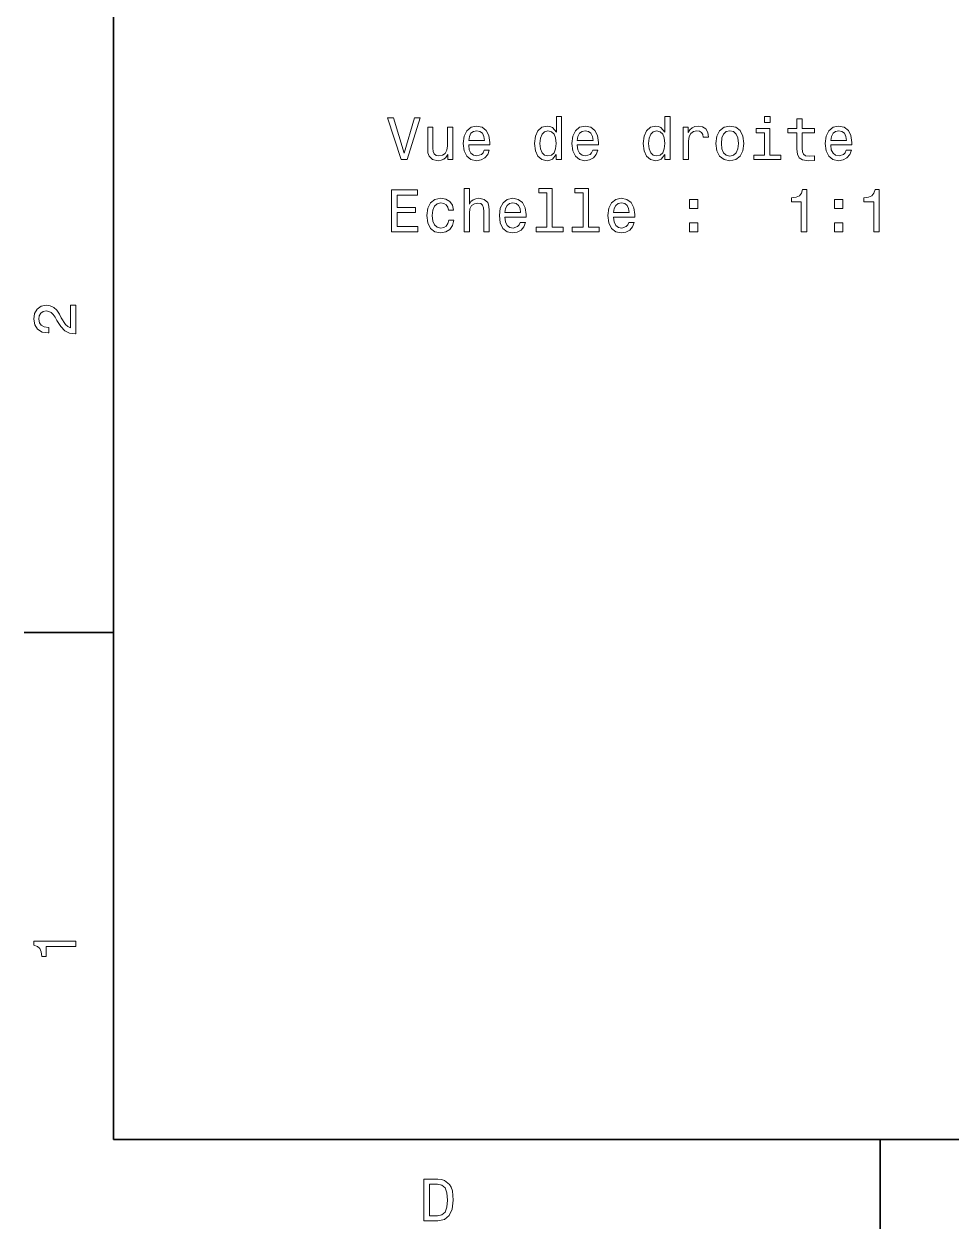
# Model space of a CAD drawing. Extents: x 0 to 297, y 0 to 210.
# Drawn here: x 2.5 to 80.3, y 2.5 to 103.5 of the extents above; entities that cross this region are included whole.
import ezdxf

# ---------------------------------------------------------------- set-up
doc = ezdxf.new("R2010")
doc.units = 0

msp = doc.modelspace()

# ---------------------------------------------------------------- linework, layer by layer
at = {"color": 7, "lineweight": 35}
for p, q in [((10, 200), (10, 10)), ((10, 10), (287, 10))]:
    msp.add_line(p, q, dxfattribs=at)
at = {"color": 7, "lineweight": 35, "ltscale": 0.1875}
for p, q in [((10, 52.5), (2.5, 52.5)), ((74.300003, 10), (74.300003, 2.5))]:
    msp.add_line(p, q, dxfattribs=at)
at = {"color": 7, "lineweight": 13}
for points in [[(35.246967, 95.639832), (34.369446, 92.659286), (33.466705, 95.639832), (32.987598, 95.639832), (34.117283, 92.134789), (34.621605, 92.134789), (35.726074, 95.639832)], [(39.78587, 93.360291), (41.561089, 93.360291), (41.566132, 93.567062), (41.485439, 94.147034), (41.263535, 94.580757), (40.910511, 94.843002), (40.44149, 94.93882), (39.982555, 94.837959), (39.629532, 94.555534), (39.402584, 94.096603), (39.321896, 93.491417), (39.397541, 92.871101), (39.624489, 92.417206), (39.972469, 92.134789), (40.426361, 92.038971), (40.819733, 92.10453), (41.142498, 92.276001), (41.379532, 92.548332), (41.515697, 92.911446), (41.076939, 92.911446), (40.98616, 92.709717), (40.855034, 92.558418), (40.481834, 92.437386), (40.194374, 92.492859), (39.977512, 92.669373), (39.836304, 92.956833), (39.78587, 93.345161)], [(47.133854, 92.553375), (47.133854, 92.134789), (47.57766, 92.134789), (47.57766, 95.755829), (47.138897, 95.755829), (47.138897, 94.429459), (46.801003, 94.812744), (46.594231, 94.903519), (46.357197, 94.93882), (45.92852, 94.837959), (45.595669, 94.555534), (45.378811, 94.101646), (45.303162, 93.491417), (45.378811, 92.881187), (45.595669, 92.422249), (45.92852, 92.134789), (46.357197, 92.038971), (46.594231, 92.074272), (46.806046, 92.165047)], [(48.89394, 93.360291), (50.669159, 93.360291), (50.674202, 93.567062), (50.593506, 94.147034), (50.371605, 94.580757), (50.018578, 94.843002), (49.549561, 94.93882), (49.090626, 94.837959), (48.737602, 94.555534), (48.510654, 94.096603), (48.429962, 93.491417), (48.505611, 92.871101), (48.732559, 92.417206), (49.08054, 92.134789), (49.534431, 92.038971), (49.927803, 92.10453), (50.250568, 92.276001), (50.487602, 92.548332), (50.623768, 92.911446), (50.185005, 92.911446), (50.094231, 92.709717), (49.963104, 92.558418), (49.589905, 92.437386), (49.302444, 92.492859), (49.085583, 92.669373), (48.944374, 92.956833), (48.89394, 93.345161)], [(56.241924, 92.553375), (56.241924, 92.134789), (56.68573, 92.134789), (56.68573, 95.755829), (56.246967, 95.755829), (56.246967, 94.429459), (55.909073, 94.812744), (55.702301, 94.903519), (55.465267, 94.93882), (55.036591, 94.837959), (54.703739, 94.555534), (54.486881, 94.101646), (54.411232, 93.491417), (54.486881, 92.881187), (54.703739, 92.422249), (55.036591, 92.134789), (55.465267, 92.038971), (55.702301, 92.074272), (55.914116, 92.165047)], [(57.780106, 92.134789), (58.223911, 92.134789), (58.223911, 93.68306), (58.269302, 94.056259), (58.405468, 94.323547), (58.627373, 94.484932), (58.924919, 94.540405), (59.14682, 94.505104), (59.313248, 94.404243), (59.414116, 94.232773), (59.449417, 94.000786), (59.898262, 94.000786), (59.837746, 94.409286), (59.671318, 94.70179), (59.39394, 94.878304), (59.015701, 94.93882), (58.758492, 94.898476), (58.536591, 94.797615), (58.339905, 94.626144), (58.183563, 94.394157), (58.183563, 94.843002), (57.780106, 94.843002)], [(60.518578, 93.486374), (60.599274, 92.871101), (60.831261, 92.417206), (61.199417, 92.134789), (61.693649, 92.038971), (62.182846, 92.134789), (62.551003, 92.412163), (62.78299, 92.866058), (62.868721, 93.486374), (62.78299, 94.101646), (62.551003, 94.560577), (62.182846, 94.837959), (61.693649, 94.93882), (61.199417, 94.837959), (60.831261, 94.555534), (60.599274, 94.101646)], [(65.05748, 95.755829), (64.588463, 95.755829), (64.588463, 95.251503), (65.05748, 95.251503)], [(67.316849, 94.373985), (67.316849, 93.017357), (67.347107, 92.57859), (67.488319, 92.276001), (67.770737, 92.099487), (68.249847, 92.038971), (68.774338, 92.064186), (68.774338, 92.447472), (68.391052, 92.417206), (68.043076, 92.457558), (67.856476, 92.583633), (67.775787, 92.795448), (67.760651, 93.093002), (67.760651, 94.373985), (68.774338, 94.373985), (68.774338, 94.75222), (67.760651, 94.75222), (67.760651, 95.544014), (67.316849, 95.544014), (67.316849, 94.75222), (66.550278, 94.75222), (66.550278, 94.373985)], [(70.146103, 93.360291), (71.92131, 93.360291), (71.926361, 93.567062), (71.845665, 94.147034), (71.623764, 94.580757), (71.270737, 94.843002), (70.80172, 94.93882), (70.342789, 94.837959), (69.989761, 94.555534), (69.762817, 94.096603), (69.682121, 93.491417), (69.757767, 92.871101), (69.984711, 92.417206), (70.332703, 92.134789), (70.786591, 92.038971), (71.179962, 92.10453), (71.502731, 92.276001), (71.739761, 92.548332), (71.875931, 92.911446), (71.437164, 92.911446), (71.34639, 92.709717), (71.215263, 92.558418), (70.842064, 92.437386), (70.554596, 92.492859), (70.337738, 92.669373), (70.196533, 92.956833), (70.146103, 93.345161)], [(38.449417, 94.843002), (38.005611, 94.843002), (38.005611, 93.279602), (37.955177, 92.916489), (37.808926, 92.654243), (37.581982, 92.492859), (37.284431, 92.442429), (37.047398, 92.482773), (36.896103, 92.603806), (36.810368, 92.810577), (36.790195, 93.103088), (36.790195, 94.843002), (36.34639, 94.843002), (36.34639, 93.062744), (36.361519, 92.704674), (36.45734, 92.40712), (36.749847, 92.134789), (37.218868, 92.038971), (37.471031, 92.074272), (37.687889, 92.165047), (37.874489, 92.321388), (38.025784, 92.548332), (38.025784, 92.134789), (38.449417, 92.134789)], [(39.78587, 93.73349), (39.841347, 94.081474), (39.977512, 94.338676), (40.184288, 94.495018), (40.456619, 94.550491), (40.723911, 94.495018), (40.930683, 94.338676), (41.056763, 94.081474), (41.102154, 93.73349)], [(46.432846, 94.540405), (46.725353, 94.469803), (46.947254, 94.273117), (47.078377, 93.945305), (47.128811, 93.491417), (47.078377, 93.032486), (46.947254, 92.704674), (46.725353, 92.502945), (46.432846, 92.437386), (46.155468, 92.502945), (45.943653, 92.704674), (45.802441, 93.037529), (45.757053, 93.491417), (45.802441, 93.940262), (45.943653, 94.268074), (46.155468, 94.469803)], [(48.89394, 93.73349), (48.949417, 94.081474), (49.085583, 94.338676), (49.292355, 94.495018), (49.56469, 94.550491), (49.831982, 94.495018), (50.038754, 94.338676), (50.164833, 94.081474), (50.21022, 93.73349)], [(55.540916, 94.540405), (55.833424, 94.469803), (56.055325, 94.273117), (56.186447, 93.945305), (56.236881, 93.491417), (56.186447, 93.032486), (56.055325, 92.704674), (55.833424, 92.502945), (55.540916, 92.437386), (55.263538, 92.502945), (55.051723, 92.704674), (54.910515, 93.037529), (54.865124, 93.491417), (54.910515, 93.940262), (55.051723, 94.268074), (55.263538, 94.469803)], [(60.972469, 93.491417), (61.01786, 93.945305), (61.159069, 94.273117), (61.386017, 94.474846), (61.693649, 94.545448), (61.996246, 94.474846), (62.22319, 94.27816), (62.364403, 93.945305), (62.414833, 93.491417), (62.364403, 93.032486), (62.22319, 92.699631), (61.996246, 92.497902), (61.693649, 92.432343), (61.386017, 92.497902), (61.159069, 92.699631), (61.01786, 93.032486)], [(65.042358, 92.507988), (65.042358, 94.75222), (63.902584, 94.75222), (63.902584, 94.373985), (64.598549, 94.373985), (64.598549, 92.507988), (63.690769, 92.507988), (63.690769, 92.134789), (65.96022, 92.134789), (65.96022, 92.507988)], [(70.146103, 93.73349), (70.201569, 94.081474), (70.337738, 94.338676), (70.54451, 94.495018), (70.816849, 94.550491), (71.084137, 94.495018), (71.290909, 94.338676), (71.416992, 94.081474), (71.462379, 93.73349)], [(33.310368, 86.087959), (35.529388, 86.087959), (35.529388, 86.511589), (33.774345, 86.511589), (33.774345, 87.696747), (35.337746, 87.696747), (35.337746, 88.115334), (33.774345, 88.115334), (33.774345, 89.16433), (35.48904, 89.16433), (35.48904, 89.587959), (33.310368, 89.587959)], [(38.086304, 87.898476), (38.525063, 87.898476), (38.434288, 88.301933), (38.217426, 88.619659), (37.879532, 88.816345), (37.440769, 88.891991), (36.956619, 88.79113), (36.588463, 88.508705), (36.356476, 88.049774), (36.275784, 87.434502), (36.351433, 86.824272), (36.578377, 86.370377), (36.936447, 86.087959), (37.42564, 85.992142), (37.85936, 86.067787), (38.197254, 86.279602), (38.429241, 86.612457), (38.530106, 87.056259), (38.106476, 87.056259), (38.030827, 86.773842), (37.889618, 86.562019), (37.687889, 86.430901), (37.440769, 86.390556), (37.133133, 86.456116), (36.911232, 86.657845), (36.775063, 86.985657), (36.729675, 87.449631), (36.775063, 87.903519), (36.916275, 88.231331), (37.143219, 88.43306), (37.440769, 88.503662), (37.703018, 88.458275), (37.899704, 88.342285), (38.030827, 88.150642)], [(39.397541, 86.087959), (39.841347, 86.087959), (39.841347, 87.65136), (39.886734, 88.00943), (40.03299, 88.271675), (40.259933, 88.43306), (40.562527, 88.493576), (40.804604, 88.443146), (40.955902, 88.306976), (41.031548, 88.080032), (41.056763, 87.777443), (41.056763, 86.087959), (41.500568, 86.087959), (41.500568, 87.868217), (41.480396, 88.226288), (41.389618, 88.523842), (41.092068, 88.796173), (40.62809, 88.891991), (40.375931, 88.856689), (40.159069, 88.760872), (39.977512, 88.609573), (39.841347, 88.402802), (39.841347, 89.709), (39.397541, 89.709)], [(42.821892, 87.313461), (44.597111, 87.313461), (44.602154, 87.520233), (44.521461, 88.100204), (44.299561, 88.533928), (43.946533, 88.796173), (43.477512, 88.891991), (43.018581, 88.79113), (42.665554, 88.508705), (42.43861, 88.049774), (42.357918, 87.444588), (42.433567, 86.824272), (42.660511, 86.370377), (43.008492, 86.087959), (43.462383, 85.992142), (43.855755, 86.057701), (44.17852, 86.229172), (44.415554, 86.501503), (44.55172, 86.864616), (44.112961, 86.864616), (44.022182, 86.662888), (43.89106, 86.511589), (43.51786, 86.390556), (43.230396, 86.44603), (43.013535, 86.622543), (42.872326, 86.910004), (42.821892, 87.298332)], [(46.352154, 89.3358), (46.352154, 86.461159), (45.439331, 86.461159), (45.439331, 86.087959), (47.703739, 86.087959), (47.703739, 86.461159), (46.795959, 86.461159), (46.795959, 89.709), (45.656189, 89.709), (45.656189, 89.3358)], [(49.388176, 89.3358), (49.388176, 86.461159), (48.475353, 86.461159), (48.475353, 86.087959), (50.739761, 86.087959), (50.739761, 86.461159), (49.831982, 86.461159), (49.831982, 89.709), (48.692211, 89.709), (48.692211, 89.3358)], [(51.929962, 87.313461), (53.705177, 87.313461), (53.71022, 87.520233), (53.629532, 88.100204), (53.407631, 88.533928), (53.054604, 88.796173), (52.585583, 88.891991), (52.126648, 88.79113), (51.773624, 88.508705), (51.546677, 88.049774), (51.465988, 87.444588), (51.541634, 86.824272), (51.768578, 86.370377), (52.116562, 86.087959), (52.570454, 85.992142), (52.963825, 86.057701), (53.286591, 86.229172), (53.523624, 86.501503), (53.65979, 86.864616), (53.221031, 86.864616), (53.130249, 86.662888), (52.99913, 86.511589), (52.625931, 86.390556), (52.338463, 86.44603), (52.121605, 86.622543), (51.980396, 86.910004), (51.929962, 87.298332)], [(67.674919, 86.087959), (68.13385, 86.087959), (68.13385, 89.613174), (67.790909, 89.613174), (67.700134, 89.305542), (67.518578, 89.09877), (67.241196, 88.97773), (66.85791, 88.937386), (66.85791, 88.579315), (67.674919, 88.579315)], [(73.746964, 86.087959), (74.205894, 86.087959), (74.205894, 89.613174), (73.862961, 89.613174), (73.772179, 89.305542), (73.590622, 89.09877), (73.313248, 88.97773), (72.929962, 88.937386), (72.929962, 88.579315), (73.746964, 88.579315)], [(42.821892, 87.686661), (42.877369, 88.034645), (43.013535, 88.291847), (43.22031, 88.448189), (43.492645, 88.503662), (43.759933, 88.448189), (43.966705, 88.291847), (44.092789, 88.034645), (44.138176, 87.686661)], [(51.929962, 87.686661), (51.985439, 88.034645), (52.121605, 88.291847), (52.328377, 88.448189), (52.600716, 88.503662), (52.868004, 88.448189), (53.074776, 88.291847), (53.200859, 88.034645), (53.246246, 87.686661)], [(58.309647, 88.044731), (59.005611, 88.044731), (59.005611, 88.796173), (58.309647, 88.796173)], [(70.453735, 88.044731), (71.149704, 88.044731), (71.149704, 88.796173), (70.453735, 88.796173)], [(58.309647, 86.087959), (59.005611, 86.087959), (59.005611, 86.839401), (58.309647, 86.839401)], [(70.453735, 86.087959), (71.149704, 86.087959), (71.149704, 86.839401), (70.453735, 86.839401)], [(6.833213, 77.519447), (6.833213, 79.925072), (6.399496, 79.925072), (6.399496, 78.023773), (6.162464, 78.129684), (5.965778, 78.311241), (5.607709, 78.871033), (5.456412, 79.168587), (5.239553, 79.501442), (4.987392, 79.738472), (4.689842, 79.874641), (4.351945, 79.925072), (3.928314, 79.839333), (3.595461, 79.602303), (3.383646, 79.239189), (3.307997, 78.770172), (3.393732, 78.286018), (3.630764, 77.91787), (4.009006, 77.680832), (4.508286, 77.600143), (4.578891, 77.600143), (4.578891, 78.059074), (4.538545, 78.059074), (4.195605, 78.104462), (3.943444, 78.240631), (3.782061, 78.457489), (3.726585, 78.744957), (3.777017, 79.03746), (3.903098, 79.254318), (4.099784, 79.395531), (4.346902, 79.445961), (4.578891, 79.41066), (4.775577, 79.314842), (4.947046, 79.153458), (5.098343, 78.931557), (5.259727, 78.634003), (5.572406, 78.139771), (5.90526, 77.791786), (6.308718, 77.585014), (6.818084, 77.519447)], [(6.833213, 26.159222), (6.833213, 26.618156), (3.307997, 26.618156), (3.307997, 26.275217), (3.615634, 26.184439), (3.822406, 26.002882), (3.943444, 25.725506), (3.98379, 25.34222), (4.341859, 25.34222), (4.341859, 26.159222)], [(37.194958, 6.666787), (36.029972, 6.666787), (36.029972, 3.166787), (37.194958, 3.166787), (37.744667, 3.277738), (38.153168, 3.615634), (38.405331, 4.165346), (38.496109, 4.916787), (38.415417, 5.683357), (38.314552, 5.985951), (38.173344, 6.228026), (37.764839, 6.555836), (37.497551, 6.636527)], [(37.159653, 6.248199), (37.542938, 6.17255), (37.805187, 5.940562), (37.961525, 5.527017), (38.011959, 4.916787), (37.956482, 4.326729), (37.800144, 3.913184), (37.532852, 3.666066), (37.159653, 3.585375), (36.498989, 3.585375), (36.498989, 6.248199)]]:
    msp.add_lwpolyline(points, close=True, dxfattribs=at)

doc.saveas('drawing.dxf')
